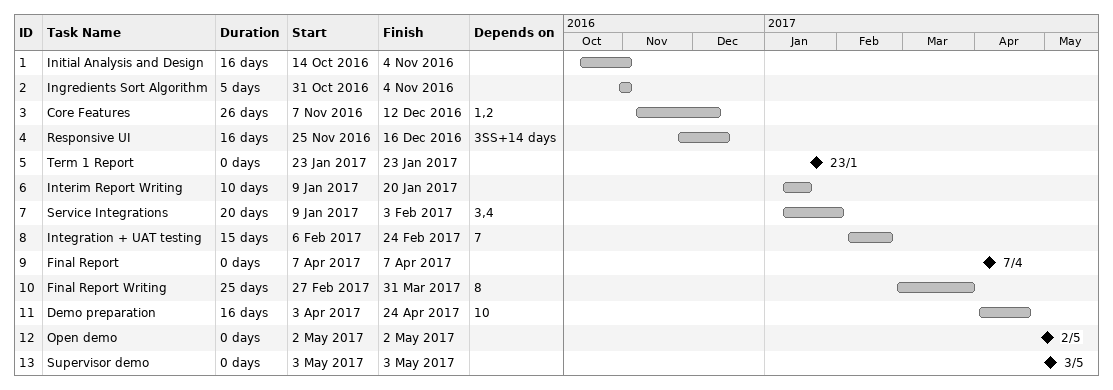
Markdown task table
| ID | Task | Duration | Start | Finish | Predecessors |
|---|---|---|---|---|---|
| 1 | Initial Analysis and Design | 16d | 2016-10-14 | 2016-11-04 |  |
| 2 | Ingredients Sort Algorithm | 5d | 2016-10-31 | 2016-11-04 |  |
| 3 | Core Features | 26d | 2016-11-07 | 2016-12-12 | 1, 2 |
| 4 | Responsive UI | 16d | 2016-11-25 | 2016-12-16 | 3SS+14d |
| 5 | Term 1 Report | 0d | 2017-01-23 | 2017-01-23 |  |
| 6 | Interim Report Writing | 10d | 2017-01-09 | 2017-01-20 |  |
| 7 | Service Integrations | 20d | 2017-01-09 | 2017-02-03 | 3, 4 |
| 8 | Integration + UAT testing | 15d | 2017-02-06 | 2017-02-24 | 7 |
| 9 | Final Report | 0d | 2017-04-07 | 2017-04-07 |  |
| 10 | Final Report Writing | 25d | 2017-02-27 | 2017-03-31 | 8 |
| 11 | Demo preparation | 16d | 2017-04-03 | 2017-04-24 | 10 |
| 12 | Open demo | 0d | 2017-05-02 | 2017-05-02 |  |
| 13 | Supervisor demo | 0d | 2017-05-03 | 2017-05-03 |  |
